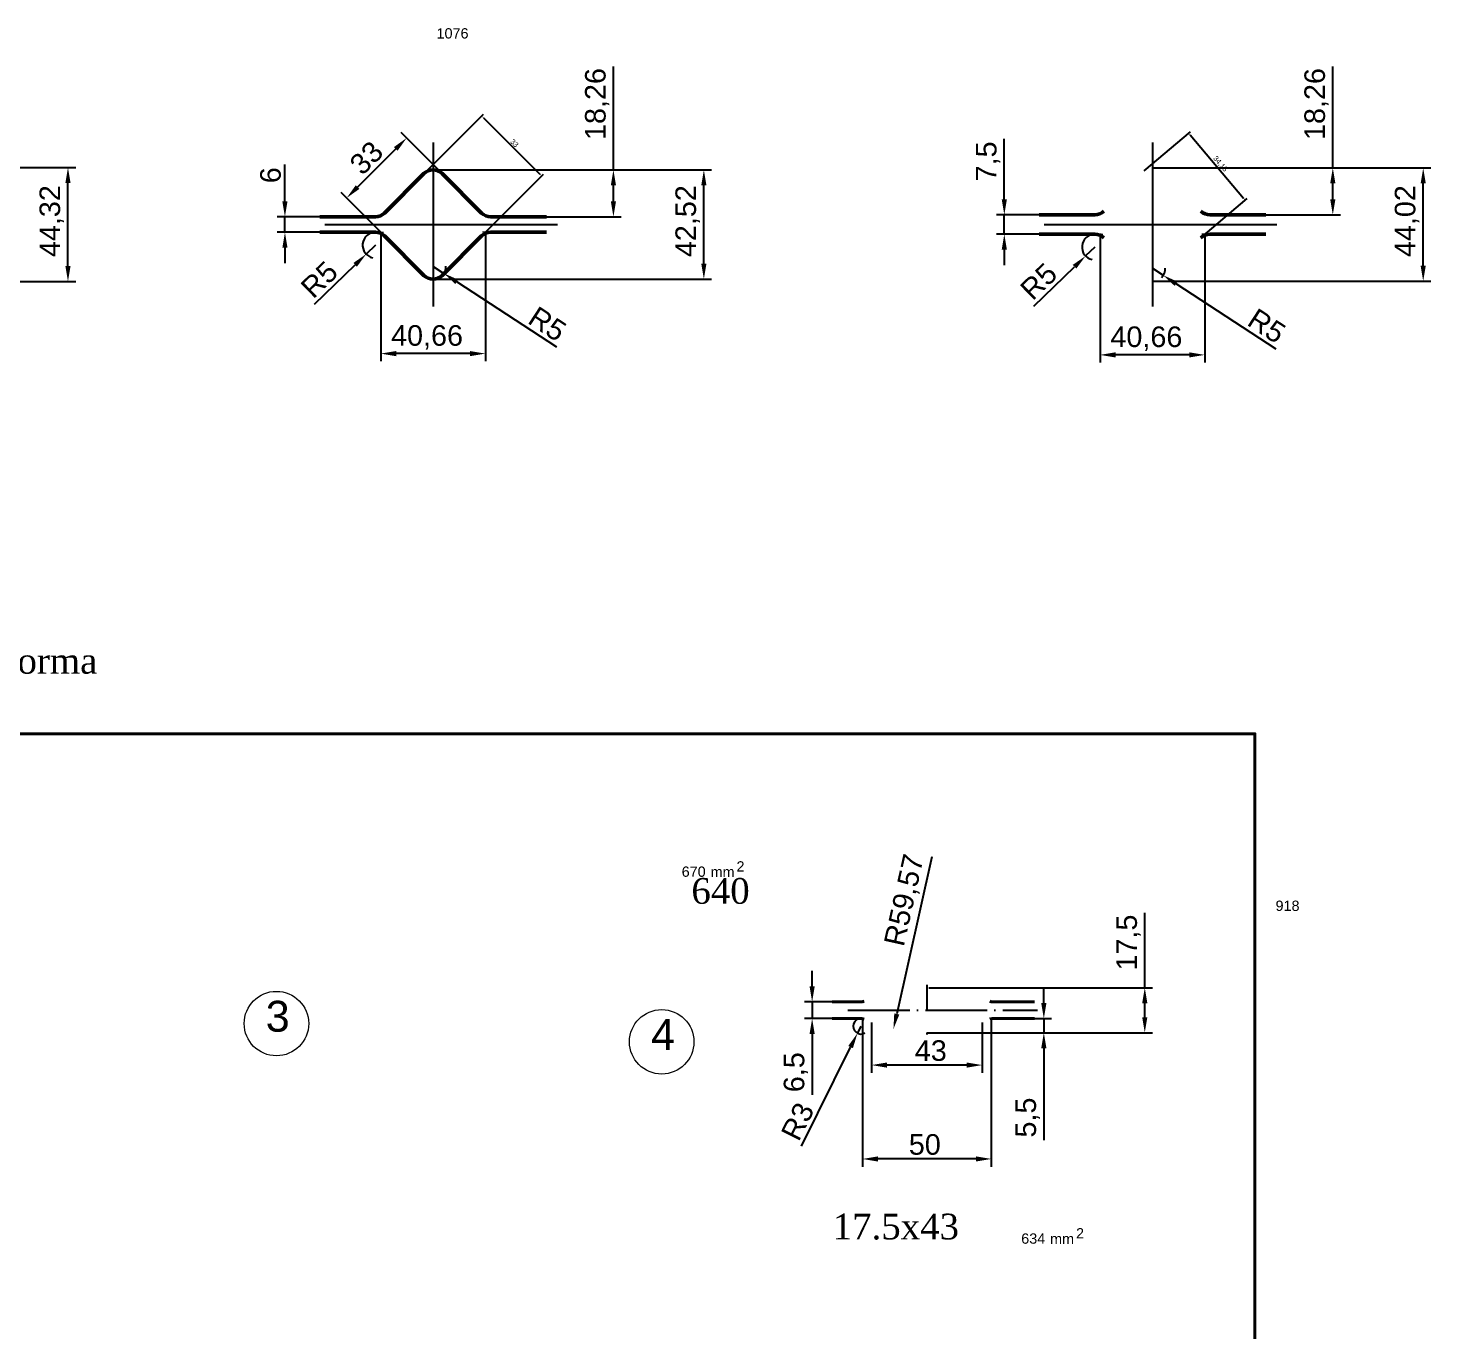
# Model space of a CAD drawing. Header units: millimetres. Extents: x 1526 to 31626, y -4643 to 9189.
# Drawn here: x 18314 to 18859, y -1156 to -650 of the extents above; entities that cross this region are included whole.
import ezdxf

# ---------------------------------------------------------------- set-up
doc = ezdxf.new("R2010")
doc.units = ezdxf.units.MM
doc.linetypes.add('ACAD_ISO04W100', pattern=[30, 24, -3, 0, -3])
for name, color, linetype, lineweight in [('Quota', 3, 'Continuous', 40), ('контурная', 7, 'Continuous', 50), ('осевые', 1, 'ACAD_ISO04W100', 25), ('тонкая', 7, 'Continuous', 20), ('тонкий', 7, 'Continuous', 20)]:
    doc.layers.add(name, color=color, linetype=linetype, lineweight=lineweight)
doc.layers.add('осевая', color=4, linetype='Continuous')
doc.styles.add('s1v4', font='arial.ttf', dxfattribs={"height": 4})
doc.styles.add('s2.5v4', font='times.ttf', dxfattribs={"height": 10})
doc.styles.get("Standard").update_dxf_attribs({"font": 'arial.ttf'})
doc.dimstyles.new('s1v2', dxfattribs={"dimtxt": 2, "dimasz": 1, "dimexe": 1, "dimexo": 0, "dimgap": 0.5, "dimtad": 1, "dimtxsty": 'Standard', "dimcen": 1, "dimadec": 0, "dimazin": 0, "dimtfac": 1, "dimtix": 1, "dimtmove": 0, "dimatfit": 3, "dimfxl": 1, "dimarcsym": 0})
doc.dimstyles.new('s2v4', dxfattribs={"dimtxt": 8, "dimasz": 6, "dimexe": 3, "dimexo": 0, "dimgap": 1.5, "dimtad": 1, "dimtxsty": 'Standard', "dimcen": 2.5, "dimadec": 0, "dimazin": 0, "dimtfac": 1, "dimtmove": 0, "dimatfit": 3, "dimfxl": 1, "dimarcsym": 0})

# ---------------------------------------------------------------- blocks, each defined once
blk = doc.blocks.new('*D1692')
at = {"layer": 'Defpoints', "color": 0, "transparency": 16777216}
for p in [(18626.81, -1028.36), (18619, -1034.86), (18626.81, -1034.86)]:
    blk.add_point(p, dxfattribs=at)
at = {"layer": 'тонкий', "color": 0, "lineweight": -2, "transparency": 16777216}
for p, q in [((18619, -1022.36), (18619, -1016.36)), ((18626.81, -1028.36), (18616, -1028.36)), ((18619, -1028.36), (18619, -1034.86)), ((18626.81, -1034.86), (18616, -1034.86)), ((18619, -1040.86), (18619, -1064.53))]:
    blk.add_line(p, q, dxfattribs=at)
at = {"layer": 'тонкий', "color": 0, "transparency": 16777216}
for points in [[(18618, -1022.36), (18620, -1022.36), (18619, -1028.36)], [(18618, -1040.86), (18620, -1040.86), (18619, -1034.86)]]:
    blk.add_solid(points, dxfattribs=at)
at = {"layer": 'тонкий', "color": 0, "transparency": 16777216, "insert": (18612.69, -1055.7), "char_height": 8, "attachment_point": 5, "rotation": 90}
blk.add_mtext('6,5', dxfattribs=at)
blk = doc.blocks.new('*D1693')
at = {"layer": 'Defpoints', "color": 0, "transparency": 16777216}
for p in [(18638.58, -1034.93), (18688.62, -1034.93), (18638.58, -1089.42)]:
    blk.add_point(p, dxfattribs=at)
at = {"layer": 'тонкий', "color": 0, "lineweight": -2, "transparency": 16777216}
for p, q in [((18638.58, -1034.93), (18638.58, -1092.42)), ((18688.62, -1034.93), (18688.62, -1092.42)), ((18682.62, -1089.42), (18644.58, -1089.42))]:
    blk.add_line(p, q, dxfattribs=at)
at = {"layer": 'тонкий', "color": 0, "transparency": 16777216}
for points in [[(18644.58, -1088.42), (18644.58, -1090.42), (18638.58, -1089.42)], [(18682.62, -1088.42), (18682.62, -1090.42), (18688.62, -1089.42)]]:
    blk.add_solid(points, dxfattribs=at)
at = {"layer": 'тонкий', "color": 0, "transparency": 16777216, "insert": (18662.78, -1083.84), "char_height": 8, "attachment_point": 5}
blk.add_mtext('50', dxfattribs=at)
blk = doc.blocks.new('*D1729')
at = {"layer": 'Defpoints', "color": 0, "transparency": 16777216}
for p in [(18705.41, -1034.86), (18709.04, -1034.86), (18663.6, -1040.36)]:
    blk.add_point(p, dxfattribs=at)
at = {"layer": 'тонкий', "color": 0, "lineweight": -2, "transparency": 16777216}
for p, q in [((18709.04, -1028.86), (18709.04, -1022.86)), ((18705.41, -1034.86), (18712.04, -1034.86)), ((18709.04, -1034.86), (18709.04, -1040.36)), ((18663.6, -1040.36), (18712.04, -1040.36)), ((18709.04, -1046.36), (18709.04, -1082.14))]:
    blk.add_line(p, q, dxfattribs=at)
at = {"layer": 'тонкий', "color": 0, "transparency": 16777216}
for points in [[(18708.04, -1028.86), (18710.04, -1028.86), (18709.04, -1034.86)], [(18708.04, -1046.36), (18710.04, -1046.36), (18709.04, -1040.36)]]:
    blk.add_solid(points, dxfattribs=at)
at = {"layer": 'тонкий', "color": 0, "transparency": 16777216, "insert": (18702.75, -1073.33), "char_height": 8, "attachment_point": 5, "rotation": 90}
blk.add_mtext('5,5', dxfattribs=at)
blk = doc.blocks.new('*D1694')
at = {"layer": 'Defpoints', "color": 0, "transparency": 16777216}
for p in [(18664.3, -1022.87), (18748.28, -1022.87), (18708.2, -1040.36)]:
    blk.add_point(p, dxfattribs=at)
at = {"layer": 'тонкий', "color": 0, "lineweight": -2, "transparency": 16777216}
for p, q in [((18748.28, -1022.87), (18748.28, -993.78)), ((18664.3, -1022.87), (18751.28, -1022.87)), ((18748.28, -1034.36), (18748.28, -1028.87)), ((18708.2, -1040.36), (18751.28, -1040.36))]:
    blk.add_line(p, q, dxfattribs=at)
at = {"layer": 'тонкий', "color": 0, "transparency": 16777216}
for points in [[(18747.28, -1028.87), (18749.28, -1028.87), (18748.28, -1022.87)], [(18747.28, -1034.36), (18749.28, -1034.36), (18748.28, -1040.36)]]:
    blk.add_solid(points, dxfattribs=at)
at = {"layer": 'тонкий', "color": 0, "transparency": 16777216, "insert": (18741.97, -1005.32), "char_height": 8, "attachment_point": 5, "rotation": 90}
blk.add_mtext('17,5', dxfattribs=at)
blk = doc.blocks.new('*D1695')
at = {"color": 0, "lineweight": -2, "transparency": 16777216}
for p, q in [((18642.1, -1036.35), (18642.1, -1055.93)), ((18685.1, -1036.35), (18685.1, -1055.93)), ((18679.1, -1052.93), (18648.1, -1052.93))]:
    blk.add_line(p, q, dxfattribs=at)
at = {"color": 0, "transparency": 16777216}
for points in [[(18648.1, -1051.93), (18648.1, -1053.93), (18642.1, -1052.93)], [(18679.1, -1051.93), (18679.1, -1053.93), (18685.1, -1052.93)]]:
    blk.add_solid(points, dxfattribs=at)
at = {"layer": 'Defpoints', "color": 0, "transparency": 16777216}
for p in [(18642.1, -1036.35), (18685.1, -1036.35), (18642.1, -1052.93)]:
    blk.add_point(p, dxfattribs=at)
at = {"color": 0, "lineweight": 15, "transparency": 16777216, "insert": (18665.11, -1047.35), "char_height": 8, "attachment_point": 5}
blk.add_mtext('43', dxfattribs=at)
blk = doc.blocks.new('*D1730')
at = {"layer": 'Defpoints', "color": 0, "transparency": 16777216}
for p in [(18636.61, -1040.55), (18637.95, -1037.86)]:
    blk.add_point(p, dxfattribs=at)
at = {"layer": 'тонкий', "color": 0, "lineweight": -2, "transparency": 16777216}
for p, q in [((18637.95, -1037.86), (18636.61, -1040.55)), ((18614.84, -1084.44), (18633.95, -1045.93))]:
    blk.add_line(p, q, dxfattribs=at)
blk.add_arc((18637.95, -1037.86), 3, 90, 300.9069, dxfattribs=at)
at = {"layer": 'тонкий', "color": 0, "transparency": 16777216}
blk.add_solid([(18633.05, -1045.48), (18634.84, -1046.37), (18636.61, -1040.55)], dxfattribs=at)
at = {"layer": 'тонкий', "color": 0, "transparency": 16777216, "insert": (18613.37, -1074.83), "char_height": 8, "attachment_point": 5, "rotation": 63.6111}
blk.add_mtext('R3', dxfattribs=at)
blk = doc.blocks.new('*D1696')
at = {"layer": 'Defpoints', "color": 0, "transparency": 16777216}
for p in [(18663.6, -980.79), (18650.59, -1038.93)]:
    blk.add_point(p, dxfattribs=at)
at = {"layer": 'тонкий', "color": 0, "lineweight": -2, "transparency": 16777216}
blk.add_line((18665.58, -971.94), (18651.9, -1033.07), dxfattribs=at)
at = {"layer": 'тонкий', "color": 0, "transparency": 16777216}
blk.add_solid([(18650.92, -1032.85), (18652.87, -1033.29), (18650.59, -1038.93)], dxfattribs=at)
at = {"layer": 'тонкий', "color": 0, "transparency": 16777216, "insert": (18655.31, -988.94), "char_height": 8, "attachment_point": 5, "rotation": 77.385}
blk.add_mtext('R59,57', dxfattribs=at)
blk = doc.blocks.new('*D1712')
at = {"layer": 'Defpoints', "color": 0, "transparency": 16777216}
for p in [(18224.55, -704.06), (18329.78, -704.06), (18224.55, -748.39)]:
    blk.add_point(p, dxfattribs=at)
at = {"layer": 'тонкий', "color": 0, "lineweight": -2, "transparency": 16777216}
for p, q in [((18224.55, -704.06), (18332.78, -704.06)), ((18329.78, -742.39), (18329.78, -710.06)), ((18224.55, -748.39), (18332.78, -748.39))]:
    blk.add_line(p, q, dxfattribs=at)
at = {"layer": 'тонкий', "color": 0, "transparency": 16777216}
for points in [[(18328.78, -710.06), (18330.78, -710.06), (18329.78, -704.06)], [(18328.78, -742.39), (18330.78, -742.39), (18329.78, -748.39)]]:
    blk.add_solid(points, dxfattribs=at)
at = {"layer": 'тонкий', "color": 0, "transparency": 16777216, "insert": (18323.47, -724.92), "char_height": 8, "attachment_point": 5, "rotation": 90}
blk.add_mtext('44,32', dxfattribs=at)
blk = doc.blocks.new('*D1720')
at = {"layer": 'Defpoints', "color": 0, "transparency": 16777216}
for p in [(18471.68, -704.97), (18576.91, -704.97), (18471.68, -747.48)]:
    blk.add_point(p, dxfattribs=at)
at = {"layer": 'тонкий', "color": 0, "lineweight": -2, "transparency": 16777216}
for p, q in [((18471.68, -704.97), (18579.91, -704.97)), ((18576.91, -741.48), (18576.91, -710.97)), ((18471.68, -747.48), (18579.91, -747.48))]:
    blk.add_line(p, q, dxfattribs=at)
at = {"layer": 'тонкий', "color": 0, "transparency": 16777216}
for points in [[(18575.91, -710.97), (18577.91, -710.97), (18576.91, -704.97)], [(18575.91, -741.48), (18577.91, -741.48), (18576.91, -747.48)]]:
    blk.add_solid(points, dxfattribs=at)
at = {"layer": 'тонкий', "color": 0, "transparency": 16777216, "insert": (18570.61, -724.92), "char_height": 8, "attachment_point": 5, "rotation": 90}
blk.add_mtext('42,52', dxfattribs=at)
blk = doc.blocks.new('*D1721')
at = {"layer": 'Defpoints', "color": 0, "transparency": 16777216}
for p in [(18451.35, -729.23), (18492.01, -729.23), (18451.35, -776.4)]:
    blk.add_point(p, dxfattribs=at)
at = {"layer": 'тонкий', "color": 0, "lineweight": -2, "transparency": 16777216}
for p, q in [((18451.35, -729.23), (18451.35, -779.4)), ((18492.01, -729.23), (18492.01, -779.4)), ((18486.01, -776.4), (18457.35, -776.4))]:
    blk.add_line(p, q, dxfattribs=at)
at = {"layer": 'тонкий', "color": 0, "transparency": 16777216}
for points in [[(18457.35, -775.4), (18457.35, -777.4), (18451.35, -776.4)], [(18486.01, -775.4), (18486.01, -777.4), (18492.01, -776.4)]]:
    blk.add_solid(points, dxfattribs=at)
at = {"layer": 'тонкий', "color": 0, "transparency": 16777216, "insert": (18469.32, -770.09), "char_height": 8, "attachment_point": 5}
blk.add_mtext('40,66', dxfattribs=at)
blk = doc.blocks.new('*D1796')
at = {"layer": 'Defpoints', "color": 0, "transparency": 16777216}
for p in [(18414.1, -723.23), (18427.65, -723.23), (18427.65, -729.23)]:
    blk.add_point(p, dxfattribs=at)
at = {"layer": 'тонкий', "color": 0, "lineweight": -2, "transparency": 16777216}
for p, q in [((18414.1, -717.23), (18414.1, -702.94)), ((18427.65, -723.23), (18411.1, -723.23)), ((18414.1, -729.23), (18414.1, -723.23)), ((18427.65, -729.23), (18411.1, -729.23)), ((18414.1, -735.23), (18414.1, -741.23))]:
    blk.add_line(p, q, dxfattribs=at)
at = {"layer": 'тонкий', "color": 0, "transparency": 16777216}
for points in [[(18413.1, -717.23), (18415.1, -717.23), (18414.1, -723.23)], [(18413.1, -735.23), (18415.1, -735.23), (18414.1, -729.23)]]:
    blk.add_solid(points, dxfattribs=at)
at = {"layer": 'тонкий', "color": 0, "transparency": 16777216, "insert": (18408.52, -707.08), "char_height": 8, "attachment_point": 5, "rotation": 90}
blk.add_mtext('6', dxfattribs=at)
blk = doc.blocks.new('*D1797')
at = {"layer": 'Defpoints', "color": 0, "transparency": 16777216}
for p in [(18471.68, -704.97), (18515.71, -723.23), (18541.77, -723.23)]:
    blk.add_point(p, dxfattribs=at)
at = {"layer": 'тонкий', "color": 0, "lineweight": -2, "transparency": 16777216}
for p, q in [((18541.77, -704.97), (18541.77, -664.78)), ((18471.68, -704.97), (18544.77, -704.97)), ((18541.77, -717.23), (18541.77, -710.97)), ((18515.71, -723.23), (18544.77, -723.23))]:
    blk.add_line(p, q, dxfattribs=at)
at = {"layer": 'тонкий', "color": 0, "transparency": 16777216}
for points in [[(18540.77, -710.97), (18542.77, -710.97), (18541.77, -704.97)], [(18540.77, -717.23), (18542.77, -717.23), (18541.77, -723.23)]]:
    blk.add_solid(points, dxfattribs=at)
at = {"layer": 'тонкий', "color": 0, "transparency": 16777216, "insert": (18535.47, -679.4), "char_height": 8, "attachment_point": 5, "rotation": 90}
blk.add_mtext('18,26', dxfattribs=at)
blk = doc.blocks.new('*D1722')
at = {"layer": 'Defpoints', "color": 0, "transparency": 16777216}
for p in [(18480.26, -711.48), (18438.06, -715.94), (18456.93, -734.81)]:
    blk.add_point(p, dxfattribs=at)
at = {"layer": 'тонкий', "color": 0, "lineweight": -2, "transparency": 16777216}
for p, q in [((18480.26, -711.48), (18459.27, -690.49)), ((18457.15, -696.85), (18442.3, -711.7)), ((18456.93, -734.81), (18435.94, -713.82))]:
    blk.add_line(p, q, dxfattribs=at)
at = {"layer": 'тонкий', "color": 0, "transparency": 16777216}
for points in [[(18456.44, -696.14), (18457.86, -697.56), (18461.39, -692.61)], [(18441.6, -710.99), (18443.01, -712.4), (18438.06, -715.94)]]:
    blk.add_solid(points, dxfattribs=at)
at = {"layer": 'тонкий', "color": 0, "transparency": 16777216, "insert": (18445.78, -700.32), "char_height": 8, "attachment_point": 5, "rotation": 45}
blk.add_mtext('33', dxfattribs=at)
blk = doc.blocks.new('*D1723')
at = {"layer": 'Defpoints', "color": 0, "transparency": 16777216}
for p in [(18465.98, -708.6), (18513.88, -707.36), (18489.31, -731.93)]:
    blk.add_point(p, dxfattribs=at)
at = {"layer": 'тонкая', "color": 0, "lineweight": -2, "transparency": 16777216}
for p, q in [((18465.98, -708.6), (18491.25, -683.32)), ((18491.25, -684.73), (18513.17, -706.65)), ((18489.31, -731.93), (18514.58, -706.65))]:
    blk.add_line(p, q, dxfattribs=at)
at = {"layer": 'тонкая', "color": 0, "transparency": 16777216}
for points in [[(18491.37, -684.62), (18491.13, -684.85), (18490.55, -684.03)], [(18513.29, -706.53), (18513.05, -706.77), (18513.88, -707.36)]]:
    blk.add_solid(points, dxfattribs=at)
at = {"layer": 'тонкая', "color": 0, "transparency": 16777216, "insert": (18503.29, -694.62), "char_height": 2, "attachment_point": 5, "rotation": 315}
blk.add_mtext('33', dxfattribs=at)
blk = doc.blocks.new('*D1798')
at = {"layer": 'Defpoints', "color": 0, "transparency": 16777216}
for p in [(18449.28, -734.23), (18445.69, -737.71)]:
    blk.add_point(p, dxfattribs=at)
at = {"layer": 'тонкий', "color": 0, "lineweight": -2, "transparency": 16777216}
for p, q in [((18449.28, -734.23), (18445.69, -737.71)), ((18425.63, -757.19), (18441.38, -741.89))]:
    blk.add_line(p, q, dxfattribs=at)
blk.add_arc((18449.28, -734.23), 5, 90, 258.5321, dxfattribs=at)
at = {"layer": 'тонкий', "color": 0, "transparency": 16777216}
blk.add_solid([(18440.69, -741.17), (18442.08, -742.61), (18445.69, -737.71)], dxfattribs=at)
at = {"layer": 'тонкий', "color": 0, "transparency": 16777216, "insert": (18427.48, -747.63), "char_height": 8, "attachment_point": 5, "rotation": 44.1546}
blk.add_mtext('R5', dxfattribs=at)
blk = doc.blocks.new('*D1799')
at = {"layer": 'Defpoints', "color": 0, "transparency": 16777216}
for p in [(18471.68, -742.48), (18475.86, -745.22)]:
    blk.add_point(p, dxfattribs=at)
at = {"layer": 'тонкий', "color": 0, "lineweight": -2, "transparency": 16777216}
for p, q in [((18471.68, -742.48), (18475.86, -745.22)), ((18519.71, -773.93), (18480.88, -748.51))]:
    blk.add_line(p, q, dxfattribs=at)
blk.add_arc((18471.68, -742.48), 5, 315, 1.1641, dxfattribs=at)
at = {"layer": 'тонкий', "color": 0, "transparency": 16777216}
blk.add_solid([(18481.43, -747.67), (18480.33, -749.35), (18475.86, -745.22)], dxfattribs=at)
at = {"layer": 'тонкий', "color": 0, "transparency": 16777216, "insert": (18516.09, -764.9), "char_height": 8, "attachment_point": 5, "rotation": 326.7866}
blk.add_mtext('R5', dxfattribs=at)
blk = doc.blocks.new('*D1724')
at = {"layer": 'Defpoints', "color": 0, "transparency": 16777216}
for p in [(18751.26, -704.22), (18856.49, -704.22), (18751.26, -748.23)]:
    blk.add_point(p, dxfattribs=at)
at = {"layer": 'тонкий', "color": 0, "lineweight": -2, "transparency": 16777216}
for p, q in [((18751.26, -704.22), (18859.49, -704.22)), ((18856.49, -742.23), (18856.49, -710.22)), ((18751.26, -748.23), (18859.49, -748.23))]:
    blk.add_line(p, q, dxfattribs=at)
at = {"layer": 'тонкий', "color": 0, "transparency": 16777216}
for points in [[(18855.49, -710.22), (18857.49, -710.22), (18856.49, -704.22)], [(18855.49, -742.23), (18857.49, -742.23), (18856.49, -748.23)]]:
    blk.add_solid(points, dxfattribs=at)
at = {"layer": 'тонкий', "color": 0, "transparency": 16777216, "insert": (18850.19, -724.92), "char_height": 8, "attachment_point": 5, "rotation": 90}
blk.add_mtext('44,02', dxfattribs=at)
blk = doc.blocks.new('*D1725')
at = {"layer": 'Defpoints', "color": 0, "transparency": 16777216}
for p in [(18730.93, -729.73), (18771.59, -729.73), (18730.93, -776.9)]:
    blk.add_point(p, dxfattribs=at)
at = {"layer": 'тонкий', "color": 0, "lineweight": -2, "transparency": 16777216}
for p, q in [((18730.93, -729.73), (18730.93, -779.9)), ((18771.59, -729.73), (18771.59, -779.9)), ((18765.59, -776.9), (18736.93, -776.9))]:
    blk.add_line(p, q, dxfattribs=at)
at = {"layer": 'тонкий', "color": 0, "transparency": 16777216}
for points in [[(18736.93, -775.9), (18736.93, -777.9), (18730.93, -776.9)], [(18765.59, -775.9), (18765.59, -777.9), (18771.59, -776.9)]]:
    blk.add_solid(points, dxfattribs=at)
at = {"layer": 'тонкий', "color": 0, "transparency": 16777216, "insert": (18748.9, -770.59), "char_height": 8, "attachment_point": 5}
blk.add_mtext('40,66', dxfattribs=at)
blk = doc.blocks.new('*D1800')
at = {"layer": 'Defpoints', "color": 0, "transparency": 16777216}
for p in [(18693.68, -722.48), (18707.23, -722.48), (18707.23, -729.98)]:
    blk.add_point(p, dxfattribs=at)
at = {"layer": 'тонкий', "color": 0, "lineweight": -2, "transparency": 16777216}
for p, q in [((18693.68, -716.48), (18693.68, -692.92)), ((18707.23, -722.48), (18690.68, -722.48)), ((18693.68, -729.98), (18693.68, -722.48)), ((18707.23, -729.98), (18690.68, -729.98)), ((18693.68, -735.98), (18693.68, -741.98))]:
    blk.add_line(p, q, dxfattribs=at)
at = {"layer": 'тонкий', "color": 0, "transparency": 16777216}
for points in [[(18692.68, -716.48), (18694.68, -716.48), (18693.68, -722.48)], [(18692.68, -735.98), (18694.68, -735.98), (18693.68, -729.98)]]:
    blk.add_solid(points, dxfattribs=at)
at = {"layer": 'тонкий', "color": 0, "transparency": 16777216, "insert": (18687.39, -701.7), "char_height": 8, "attachment_point": 5, "rotation": 90}
blk.add_mtext('7,5', dxfattribs=at)
blk = doc.blocks.new('*D1801')
at = {"layer": 'Defpoints', "color": 0, "transparency": 16777216}
for p in [(18756.71, -704.22), (18795.29, -722.48), (18821.35, -722.48)]:
    blk.add_point(p, dxfattribs=at)
at = {"layer": 'тонкий', "color": 0, "lineweight": -2, "transparency": 16777216}
for p, q in [((18821.35, -704.22), (18821.35, -664.78)), ((18756.71, -704.22), (18824.35, -704.22)), ((18821.35, -716.48), (18821.35, -710.22)), ((18795.29, -722.48), (18824.35, -722.48))]:
    blk.add_line(p, q, dxfattribs=at)
at = {"layer": 'тонкий', "color": 0, "transparency": 16777216}
for points in [[(18820.35, -710.22), (18822.35, -710.22), (18821.35, -704.22)], [(18820.35, -716.48), (18822.35, -716.48), (18821.35, -722.48)]]:
    blk.add_solid(points, dxfattribs=at)
at = {"layer": 'тонкий', "color": 0, "transparency": 16777216, "insert": (18815.05, -679.4), "char_height": 8, "attachment_point": 5, "rotation": 90}
blk.add_mtext('18,26', dxfattribs=at)
blk = doc.blocks.new('*D1802')
at = {"layer": 'Defpoints', "color": 0, "transparency": 16777216}
for p in [(18728.86, -734.98), (18725.27, -738.46)]:
    blk.add_point(p, dxfattribs=at)
at = {"layer": 'тонкий', "color": 0, "lineweight": -2, "transparency": 16777216}
for p, q in [((18728.86, -734.98), (18725.27, -738.46)), ((18705.21, -757.94), (18720.96, -742.64))]:
    blk.add_line(p, q, dxfattribs=at)
blk.add_arc((18728.86, -734.98), 5, 90, 258.5321, dxfattribs=at)
at = {"layer": 'тонкий', "color": 0, "transparency": 16777216}
blk.add_solid([(18720.27, -741.92), (18721.66, -743.36), (18725.27, -738.46)], dxfattribs=at)
at = {"layer": 'тонкий', "color": 0, "transparency": 16777216, "insert": (18707.06, -748.38), "char_height": 8, "attachment_point": 5, "rotation": 44.1546}
blk.add_mtext('R5', dxfattribs=at)
blk = doc.blocks.new('*D1726')
at = {"layer": 'Defpoints', "color": 0, "transparency": 16777216}
for p in [(18751.26, -743.23), (18755.44, -745.97)]:
    blk.add_point(p, dxfattribs=at)
at = {"layer": 'тонкий', "color": 0, "lineweight": -2, "transparency": 16777216}
for p, q in [((18751.26, -743.23), (18755.44, -745.97)), ((18799.29, -774.68), (18760.46, -749.26))]:
    blk.add_line(p, q, dxfattribs=at)
blk.add_arc((18751.26, -743.23), 5, 315, 1.1641, dxfattribs=at)
at = {"layer": 'тонкий', "color": 0, "transparency": 16777216}
blk.add_solid([(18761.01, -748.42), (18759.91, -750.1), (18755.44, -745.97)], dxfattribs=at)
at = {"layer": 'тонкий', "color": 0, "transparency": 16777216, "insert": (18795.67, -765.65), "char_height": 8, "attachment_point": 5, "rotation": 326.7866}
blk.add_mtext('R5', dxfattribs=at)
blk = doc.blocks.new('*D1803')
at = {"layer": 'Defpoints', "color": 0, "transparency": 16777216}
for p in [(18765.24, -690.79), (18748.02, -705.4), (18770.12, -731.44)]:
    blk.add_point(p, dxfattribs=at)
at = {"layer": 'тонкая', "color": 0, "lineweight": -2, "transparency": 16777216}
for p, q in [((18748.02, -705.4), (18766.01, -690.14)), ((18786.7, -716.06), (18765.89, -691.55)), ((18770.12, -731.44), (18788.11, -716.17))]:
    blk.add_line(p, q, dxfattribs=at)
at = {"layer": 'тонкая', "color": 0, "transparency": 16777216}
for points in [[(18766.02, -691.44), (18765.76, -691.66), (18765.24, -690.79)], [(18786.82, -715.95), (18786.57, -716.17), (18787.34, -716.82)]]:
    blk.add_solid(points, dxfattribs=at)
at = {"layer": 'тонкая', "color": 0, "transparency": 16777216, "insert": (18777.59, -702.7), "char_height": 2, "attachment_point": 5, "rotation": 310.3282}
blk.add_mtext('34,15', dxfattribs=at)

msp = doc.modelspace()

# ---------------------------------------------------------------- linework, layer by layer
at = {"lineweight": 40}
for p, q in [((18626.80986, -1028.36374), (18637.94631, -1028.36374)), ((18705.4096, -1028.36374), (18689.25011, -1028.36374)), ((18626.80986, -1034.86374), (18637.94631, -1034.86374)), ((18705.4096, -1034.86374), (18689.25011, -1034.86374))]:
    msp.add_line(p, q, dxfattribs=at)
for centre, start, end in [((18637.94631, -1025.36374), 270, 294.2030282), ((18689.25011, -1025.36374), 245.7969718, 270), ((18637.94631, -1037.86374), 65.7969718, 90), ((18689.25011, -1037.86374), 90, 114.2030282)]:
    msp.add_arc(centre, 3, start, end, dxfattribs=at)
at = {"layer": 'Quota'}
msp.add_lwpolyline([(17780.37647, -924.16669), (18791.09976, -924.16669), (18791.09976, -1481.47888), (17780.37647, -1481.47888), (17780.37647, -924.16669)], close=True, dxfattribs=at)
at = {"layer": 'контурная'}
for p, q in [((18452.81227, -721.76061), (18468.14276, -706.43012)), ((18490.54432, -721.76061), (18475.21383, -706.43012)), ((18449.27674, -723.22508), (18427.64893, -723.22508)), ((18494.07986, -723.22508), (18515.70766, -723.22508)), ((18728.8566, -722.47508), (18707.2288, -722.47508)), ((18773.65972, -722.47508), (18795.28752, -722.47508)), ((18449.27674, -729.22508), (18427.64893, -729.22508)), ((18494.07986, -729.22508), (18515.70766, -729.22508)), ((18728.8566, -729.97508), (18707.2288, -729.97508)), ((18773.65972, -729.97508), (18795.28752, -729.97508)), ((18452.81227, -730.68955), (18468.14276, -746.02004)), ((18490.54432, -730.68955), (18475.21383, -746.02004))]:
    msp.add_line(p, q, dxfattribs=at)
for centre, start, end in [((18471.6783, -709.96566), 45, 135), ((18449.27674, -718.22508), 270, 315), ((18494.07986, -718.22508), 225, 270), ((18728.8566, -717.47508), 270, 315), ((18773.65972, -717.47508), 225, 270), ((18449.27674, -734.22508), 45, 90), ((18494.07986, -734.22508), 90, 135), ((18728.8566, -734.97508), 45, 90), ((18773.65972, -734.97508), 90, 135), ((18471.6783, -742.4845), 225, 315)]:
    msp.add_arc(centre, 5, start, end, dxfattribs=at)
at = {"layer": 'осевая'}
for p, q in [((18471.6783, -694.40527), (18471.6783, -758.04488)), ((18751.25816, -694.40527), (18751.25816, -758.04488)), ((18429.63715, -726.22508), (18520.01812, -726.22508)), ((18709.21702, -726.22508), (18799.59798, -726.22508))]:
    msp.add_line(p, q, dxfattribs=at)
at = {"layer": 'осевые'}
for p, q in [((18663.59821, -1021.7137), (18663.59821, -1031.61374)), ((18632.90912, -1031.61374), (18706.54121, -1031.61374)), ((18663.59821, -1040.36374), (18663.59821, -1041.01374))]:
    msp.add_line(p, q, dxfattribs=at)
at = {"layer": 'тонкая'}
for p, q in [((18446.14456, -729.22508), (18449.27674, -729.22508)), ((18448.03456, -729.22508), (18452.37601, -729.22508)), ((18497.20942, -729.22508), (18490.82389, -729.22508)), ((18725.72442, -729.97508), (18728.8566, -729.97508)), ((18727.61442, -729.97508), (18731.95587, -729.97508)), ((18776.78928, -729.97508), (18770.40375, -729.97508))]:
    msp.add_line(p, q, dxfattribs=at)
for centre in [(18410.79227, -1036.80346), (18560.5417, -1043.88306)]:
    msp.add_circle(centre, 12.53226, dxfattribs=at)

# ---------------------------------------------------------------- texts
at = {"layer": 'Quota', "style": 's2.5v4'}
msp.add_text('640', height=10, dxfattribs=at).set_placement((18572.06712, -990.23655))
at = {"layer": 'тонкая', "style": 's1v4'}
for s, p in [('1076', (18473.02438, -653.92733)), ('670', (18568.29939, -979.74868)), ('2', (18589.59677, -977.70473)), ('mm', (18579.5268, -979.84928)), ('918', (18799.10108, -993.00568)), ('2', (18721.56199, -1120.31751)), ('634', (18700.26461, -1122.36146)), ('mm', (18711.49202, -1122.46206))]:
    msp.add_text(s, height=4, dxfattribs=at).set_placement(p)
at = {"layer": 'тонкий'}
for s, height, style, p in [('Təzə forma', 10, 's2.5v4', (18272.02175, -900.79687)), ('3', 12, 's1v4', (18406.62923, -1039.95389)), ('4', 12, 's1v4', (18556.37866, -1047.0335)), ('17.5x43', 10, 's2.5v4', (18626.98484, -1120.67676))]:
    msp.add_text(s, height=height, dxfattribs=dict(at, style=style)).set_placement(p)

# ---------------------------------------------------------------- dimensions: what is measured, and where the dimension line sits
at = {"lineweight": 15}
dim = msp.add_linear_dim(base=(18642.09821, -1052.9331), p1=(18685.09821, -1036.34854), p2=(18642.09821, -1036.34854), dimstyle='s2v4', dxfattribs=at)
dim.commit()
dim.dimension.update_dxf_attribs({"geometry": '*D1695', "text_midpoint": (18665.10788, -1052.9331), "dimtype": 160})
at = {"layer": 'тонкая'}
dim = msp.add_aligned_dim(p1=(18465.97725, -708.59563), p2=(18489.30775, -731.92612), distance=34.74483, dimstyle='s1v2', override={"dimdec": 1}, dxfattribs=at)
dim.commit()
dim.dimension.update_dxf_attribs({"geometry": '*D1723', "text_midpoint": (18503.2869, -694.61647)})
dim = msp.add_aligned_dim(p1=(18770.12418, -731.43955), p2=(18748.02233, -705.4039), distance=-22.58876, dimstyle='s1v2', dxfattribs=at)
dim.commit()
dim.dimension.update_dxf_attribs({"geometry": '*D1803', "text_midpoint": (18777.59125, -702.70166)})
at = {"layer": 'тонкий'}
for base, p1, p2, picture, middle in [((18541.77391, -723.22508), (18471.6783, -704.96566), (18515.70766, -723.22508), '*D1797', (18541.77391, -679.39935)), ((18821.35378, -722.47508), (18756.71165, -704.21566), (18795.28752, -722.47508), '*D1801', (18821.35378, -679.39935)), ((18693.68058, -722.47508), (18707.2288, -729.97508), (18707.2288, -722.47508), '*D1800', (18693.68058, -701.69541)), ((18414.10072, -723.22508), (18427.64893, -729.22508), (18427.64893, -723.22508), '*D1796', (18414.10072, -707.08388)), ((18329.78011, -704.06255), (18224.54509, -748.38557), (18224.54509, -704.06255), '*D1712', (18329.78011, -724.92432)), ((18576.91332, -704.96566), (18471.6783, -747.4845), (18471.6783, -704.96566), '*D1720', (18576.91332, -724.92432)), ((18856.49319, -704.21566), (18751.25816, -748.2345), (18751.25816, -704.21566), '*D1724', (18856.49319, -724.92432)), ((18748.27958, -1022.8682), (18708.19513, -1040.36374), (18664.29835, -1022.8682), '*D1694', (18748.27958, -1005.32454)), ((18709.04037, -1034.86374), (18663.59821, -1040.36374), (18705.4096, -1034.86374), '*D1729', (18709.04037, -1073.32543))]:
    dim = msp.add_linear_dim(base=base, p1=p1, p2=p2, angle=90, dimstyle='s2v4', dxfattribs=at)
    dim.commit()
    dim.dimension.update_dxf_attribs({"geometry": picture, "text_midpoint": middle, "dimtype": 160})
dim = msp.add_aligned_dim(p1=(18480.26123, -711.47752), p2=(18456.93074, -734.80802), distance=-26.68531, dimstyle='s2v4', override={"dimdec": 1}, dxfattribs=at)
dim.commit()
dim.dimension.update_dxf_attribs({"geometry": '*D1722', "text_midpoint": (18445.77579, -700.32258)})
for center, mpoint, picture, middle in [((18449.27674, -734.22508), (18445.68942, -737.70806), '*D1798', (18427.47556, -747.63124)), ((18728.8566, -734.97508), (18725.26928, -738.45806), '*D1802', (18707.05542, -748.38124))]:
    dim = msp.add_radius_dim(center=center, mpoint=mpoint, dimstyle='s2v4', dxfattribs=at)
    dim.commit()
    dim.dimension.update_dxf_attribs({"geometry": picture, "text_midpoint": middle})
for base, p1, p2, picture, middle in [((18451.3478, -776.39921), (18492.00879, -729.22508), (18451.3478, -729.22508), '*D1721', (18469.31627, -776.39921)), ((18730.92767, -776.89921), (18771.58865, -729.72508), (18730.92767, -729.72508), '*D1725', (18748.89613, -776.89921))]:
    dim = msp.add_linear_dim(base=base, p1=p1, p2=p2, dimstyle='s2v4', dxfattribs=at)
    dim.commit()
    dim.dimension.update_dxf_attribs({"geometry": picture, "text_midpoint": middle, "dimtype": 160})
for center, mpoint, picture, middle in [((18471.6783, -742.4845), (18475.86148, -745.2233), '*D1799', (18513.036, -769.56205)), ((18751.25816, -743.2345), (18755.44134, -745.9733), '*D1726', (18792.61587, -770.31205)), ((18663.59821, -980.79374), (18650.58815, -1038.92569), '*D1696', (18661.46784, -990.31272)), ((18637.94631, -1037.86374), (18636.61292, -1040.55114), '*D1730', (18618.37138, -1077.31635))]:
    dim = msp.add_radius_dim(center=center, mpoint=mpoint, dimstyle='s2v4', dxfattribs=at)
    dim.commit()
    dim.dimension.update_dxf_attribs({"geometry": picture, "text_midpoint": middle, "dimtype": 164})
dim = msp.add_linear_dim(base=(18619.00034, -1034.86374), p1=(18626.80986, -1028.36374), p2=(18626.80986, -1034.86374), angle=90, dimstyle='s2v4', dxfattribs=at)
dim.commit()
dim.dimension.update_dxf_attribs({"geometry": '*D1692', "text_midpoint": (18612.6927, -1055.69799)})
dim = msp.add_linear_dim(base=(18638.57524, -1089.42109), p1=(18688.62117, -1034.93041), p2=(18638.57524, -1034.93041), dimstyle='s2v4', override={"dimdec": 0}, dxfattribs=at)
dim.commit()
dim.dimension.update_dxf_attribs({"geometry": '*D1693', "text_midpoint": (18662.77886, -1089.42109), "dimtype": 160})

doc.saveas('drawing.dxf')
